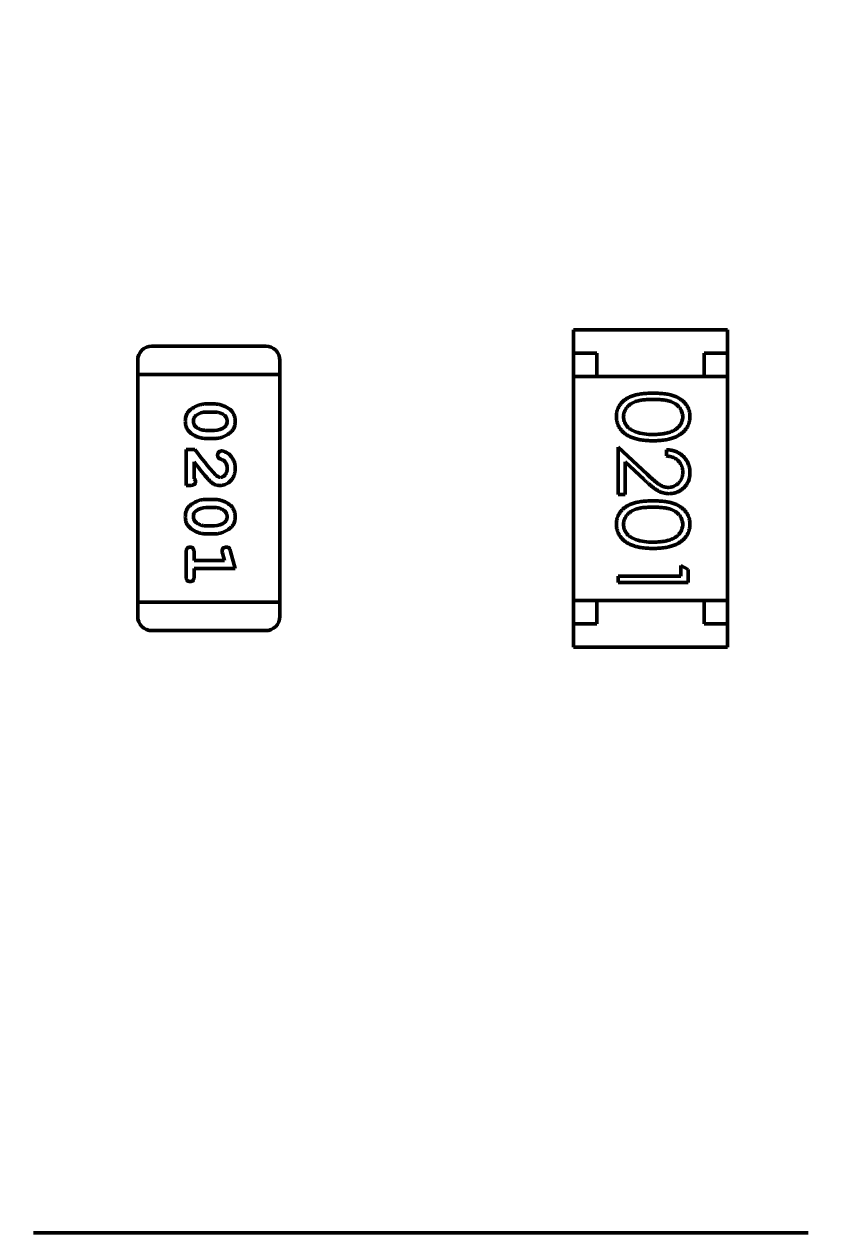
# Model space of a CAD drawing. Header units: millimetres. Extents: x 71 to 428, y 120 to 295.
# Drawn here: x 369.291 to 370.999, y 194.691 to 197.281 of the extents above; entities that cross this region are included whole.
import ezdxf

# ---------------------------------------------------------------- set-up
doc = ezdxf.new("R2010")
doc.units = ezdxf.units.MM
doc.header["$LTSCALE"] = 0.75
doc.layers.add('Dim', color=3, linetype='Continuous', lineweight=25)
doc.layers.add('Visible', color=7, linetype='Continuous', lineweight=50)
doc.styles.get("Standard").update_dxf_attribs({"font": 'arial.ttf'})
doc.dimstyles.new('Dim-ISO-25', dxfattribs={"dimtxt": 3.5, "dimasz": 3.5, "dimexe": 2.1, "dimexo": 2.1, "dimgap": 1.4, "dimtad": 1, "dimzin": 12, "dimdsep": 46, "dimtxsty": 'Standard', "dimcen": 0, "dimazin": 3, "dimtp": 0.1, "dimtm": 0.1, "dimtfac": 0.714286, "dimtmove": 0, "dimatfit": 3, "dimfxl": 1, "dimtzin": 12, "dimarcsym": 0})

# ---------------------------------------------------------------- blocks, each defined once
blk = doc.blocks.new('*D122')
at = {"color": 0, "linetype": 'ByBlock', "lineweight": -2}
for p, q in [((391.3964, 202.3983), (391.3964, 119.8711)), ((354.8964, 148.7044), (354.8964, 119.8711)), ((391.3964, 121.9711), (354.8964, 121.9711))]:
    blk.add_line(p, q, dxfattribs=at)
at = {"color": 0, "linetype": 'ByBlock'}
for points in [[(354.8964, 121.9711), (358.3964, 122.5544), (358.3964, 121.3878)], [(391.3964, 121.9711), (387.8964, 122.5544), (387.8964, 121.3878)]]:
    blk.add_solid(points, dxfattribs=at)
at = {"layer": 'Defpoints', "color": 0, "linetype": 'ByBlock'}
for p in [(391.3964, 204.4983), (354.8964, 150.8044)]:
    blk.add_point(p, dxfattribs=at)
at = {"color": 0, "linetype": 'ByBlock', "lineweight": -2, "insert": (373.1464, 125.1593), "char_height": 3.5, "attachment_point": 5}
blk.add_mtext('\\A0;36.5', dxfattribs=at)

msp = doc.modelspace()

# ---------------------------------------------------------------- linework, layer by layer
at = {"layer": 'Visible'}
for p, q in [((370.4692, 196.6267), (370.7992, 196.6267)), ((370.4692, 196.6267), (370.4692, 196.5767)), ((370.7992, 196.6267), (370.7992, 196.5767)), ((369.8091, 196.5914), (369.5653, 196.5914)), ((369.5348, 196.5609), (369.5348, 196.5305)), ((369.8396, 196.5305), (369.8396, 196.5609)), ((370.4692, 196.5767), (370.4692, 196.5267)), ((370.5192, 196.5767), (370.4692, 196.5767)), ((370.5192, 196.5267), (370.5192, 196.5767)), ((370.7492, 196.5767), (370.7492, 196.5267)), ((370.7992, 196.5767), (370.7492, 196.5767)), ((370.7992, 196.5267), (370.7992, 196.5767)), ((369.5348, 196.5305), (369.5653, 196.5305)), ((369.5348, 196.5305), (369.5348, 196.0428)), ((369.5348, 196.5305), (369.5653, 196.5305)), ((369.8091, 196.5305), (369.5653, 196.5305)), ((369.8091, 196.5305), (369.5653, 196.5305)), ((369.8091, 196.5305), (369.8396, 196.5305)), ((369.8091, 196.5305), (369.8396, 196.5305)), ((369.8396, 196.0428), (369.8396, 196.5305)), ((370.7992, 196.5267), (370.4692, 196.5267)), ((370.4692, 196.0467), (370.4692, 196.5267)), ((370.5192, 196.5267), (370.7492, 196.5267)), ((370.7992, 196.0467), (370.7992, 196.5267)), ((369.6815, 196.4675), (369.6992, 196.4675)), ((369.6817, 196.4502), (369.6989, 196.4502)), ((369.6989, 196.4109), (369.6817, 196.4109)), ((369.6992, 196.3936), (369.6815, 196.3936)), ((370.5645, 196.3753), (370.6266, 196.3171)), ((370.5645, 196.2734), (370.5645, 196.3753)), ((369.6384, 196.37), (369.6573, 196.37)), ((369.6384, 196.2929), (369.6384, 196.37)), ((370.6684, 196.3561), (370.6684, 196.3695)), ((369.6557, 196.3432), (369.6557, 196.3071)), ((370.5799, 196.3432), (370.5799, 196.2734)), ((370.62, 196.3056), (370.5799, 196.3432)), ((369.6463, 196.2929), (369.6384, 196.2929)), ((370.5799, 196.2734), (370.5645, 196.2734)), ((369.6815, 196.263), (369.6992, 196.263)), ((369.6817, 196.2457), (369.6989, 196.2457)), ((369.6989, 196.2064), (369.6817, 196.2064)), ((369.6992, 196.1891), (369.6815, 196.1891)), ((369.6384, 196.0978), (369.6384, 196.1497)), ((369.6557, 196.1497), (369.6557, 196.1324)), ((369.7207, 196.1324), (369.7165, 196.1475)), ((369.7339, 196.1517), (369.7438, 196.1151)), ((369.6557, 196.1324), (369.7207, 196.1324)), ((369.6557, 196.1151), (369.6557, 196.0978)), ((369.7438, 196.1151), (369.6557, 196.1151)), ((370.6991, 196.1215), (370.7145, 196.1126)), ((370.6991, 196.0984), (370.6991, 196.1215)), ((370.7145, 196.1126), (370.7145, 196.0849)), ((370.5645, 196.0984), (370.6991, 196.0984)), ((370.5645, 196.0849), (370.5645, 196.0984)), ((370.7145, 196.0849), (370.5645, 196.0849)), ((369.5653, 196.0428), (369.5348, 196.0428)), ((369.5348, 196.0428), (369.5653, 196.0428)), ((369.5348, 196.0428), (369.5348, 196.0123)), ((369.5653, 196.0428), (369.8091, 196.0428)), ((369.8091, 196.0428), (369.5653, 196.0428)), ((369.8396, 196.0428), (369.8091, 196.0428)), ((369.8091, 196.0428), (369.8396, 196.0428)), ((369.8396, 196.0123), (369.8396, 196.0428)), ((370.4692, 196.0467), (370.4692, 195.9967)), ((370.7992, 196.0467), (370.4692, 196.0467)), ((370.5192, 196.0467), (370.7492, 196.0467)), ((370.5192, 195.9967), (370.5192, 196.0467)), ((370.7492, 196.0467), (370.7492, 195.9967)), ((370.7992, 195.9967), (370.7992, 196.0467)), ((370.4692, 195.9967), (370.5192, 195.9967)), ((370.4692, 195.9467), (370.4692, 195.9967)), ((370.7492, 195.9967), (370.7992, 195.9967)), ((370.7992, 195.9467), (370.7992, 195.9967)), ((369.5653, 195.9818), (369.8091, 195.9818)), ((370.4692, 195.9467), (370.7992, 195.9467)), ((369.3115, 194.6914), (369.3112, 194.6914)), ((370.9715, 194.6914), (369.3115, 194.6914)), ((370.9718, 194.6914), (370.9715, 194.6914))]:
    msp.add_line(p, q, dxfattribs=at)
at = {"layer": 'Visible', "extrusion": (0, 0, -1)}
msp.add_circle((-354.8964, 204.496), 47.93, dxfattribs=at)
for centre, start, end in [((-369.5653, 196.5609), 360, 90), ((-369.5653, 196.0123), 270, 360)]:
    msp.add_arc(centre, 0.0305, start, end, dxfattribs=at)
at = {"layer": 'Visible'}
for centre, radius, start, end in [((369.8091, 196.5609), 0.0305, 0, 90), ((369.6811, 196.4157), 0.0345, 88.9143, 128.8744), ((369.6996, 196.4457), 0.0348, 268.967, 308.4954), ((370.6369, 196.5135), 0.1113, 251.6443, 271.3671), ((370.2014, 196.7666), 0.6732, 216.0869, 222.1374), ((370.3876, 196.9043), 0.9222, 217.4735, 220.1522), ((369.6811, 196.2112), 0.0345, 88.9143, 128.8744), ((369.6996, 196.2412), 0.0348, 268.967, 308.4954), ((370.6369, 196.2828), 0.1113, 251.6443, 271.3671), ((369.7391, 196.1546), 0.0236, 184.1731, 197.5488), ((369.8091, 196.0123), 0.0305, 270, 0)]:
    msp.add_arc(centre, radius, start, end, dxfattribs=at)
for points, knots in [([(370.5607, 196.4405), (370.5607, 196.4417), (370.5607, 196.444), (370.5611, 196.4475), (370.5618, 196.4509), (370.5627, 196.4541), (370.5638, 196.4573), (370.5653, 196.4604), (370.567, 196.4634), (370.5689, 196.4664), (370.5711, 196.4691), (370.5735, 196.4718), (370.5763, 196.4743), (370.5793, 196.4766), (370.5825, 196.4788), (370.5859, 196.4808), (370.5896, 196.4826), (370.5936, 196.4843), (370.598, 196.4858), (370.6027, 196.4872), (370.6078, 196.4882), (370.6134, 196.4891), (370.6193, 196.4898), (370.6257, 196.4903), (370.6324, 196.4906), (370.6371, 196.4907), (370.6395, 196.4907)], [0, 0, 0, 0, 0.033787, 0.066622, 0.099285, 0.131361, 0.163585, 0.196104, 0.228902, 0.262158, 0.295991, 0.330218, 0.36506, 0.400951, 0.43762, 0.475708, 0.515381, 0.556414, 0.599765, 0.646424, 0.696431, 0.749782, 0.806573, 0.867436, 0.931887, 1, 1, 1, 1]), ([(370.6395, 196.4772), (370.6375, 196.4772), (370.6336, 196.4772), (370.628, 196.4769), (370.6227, 196.4766), (370.6178, 196.4761), (370.6133, 196.4755), (370.6092, 196.4747), (370.6054, 196.4738), (370.602, 196.4727), (370.5989, 196.4714), (370.596, 196.4701), (370.5933, 196.4686), (370.5908, 196.467), (370.5884, 196.4652), (370.5863, 196.4633), (370.5844, 196.4613), (370.5821, 196.4584), (370.5797, 196.4547), (370.5776, 196.4499), (370.5763, 196.445), (370.5761, 196.4417), (370.5761, 196.4401)], [0, 0, 0, 0, 0.072951, 0.141584, 0.205926, 0.265301, 0.320597, 0.371817, 0.41879, 0.461699, 0.502134, 0.540804, 0.578181, 0.614297, 0.649678, 0.684299, 0.718359, 0.752081, 0.817652, 0.879722, 0.939966, 1, 1, 1, 1]), ([(370.6395, 196.4907), (370.6419, 196.4907), (370.6465, 196.4906), (370.6533, 196.4903), (370.6597, 196.4898), (370.6657, 196.4891), (370.6712, 196.4883), (370.6763, 196.4872), (370.681, 196.4859), (370.6854, 196.4844), (370.6893, 196.4827), (370.693, 196.4809), (370.6965, 196.4789), (370.6997, 196.4767), (370.7026, 196.4744), (370.7054, 196.472), (370.7078, 196.4693), (370.71, 196.4665), (370.712, 196.4635), (370.7137, 196.4605), (370.7152, 196.4574), (370.7163, 196.4542), (370.7173, 196.4509), (370.7179, 196.4475), (370.7183, 196.444), (370.7184, 196.4417), (370.7184, 196.4405)], [0, 0, 0, 0, 0.068595, 0.133246, 0.194313, 0.251279, 0.304513, 0.354235, 0.400481, 0.443411, 0.484015, 0.523252, 0.561042, 0.5979, 0.633518, 0.668314, 0.702496, 0.736685, 0.770293, 0.803437, 0.835913, 0.86846, 0.900847, 0.933467, 0.966258, 1, 1, 1, 1]), ([(370.703, 196.4401), (370.7029, 196.4417), (370.7027, 196.4451), (370.7015, 196.45), (370.6994, 196.4547), (370.697, 196.4584), (370.6948, 196.4613), (370.6928, 196.4633), (370.6907, 196.4652), (370.6884, 196.4669), (370.6858, 196.4686), (370.6831, 196.4701), (370.6802, 196.4714), (370.6771, 196.4727), (370.6737, 196.4737), (370.67, 196.4747), (370.6658, 196.4755), (370.6613, 196.4761), (370.6564, 196.4766), (370.6511, 196.4769), (370.6455, 196.4772), (370.6415, 196.4772), (370.6395, 196.4772)], [0, 0, 0, 0, 0.060387, 0.120883, 0.182755, 0.247811, 0.281299, 0.315088, 0.349702, 0.384857, 0.420966, 0.458511, 0.497175, 0.537602, 0.580503, 0.627468, 0.678388, 0.733983, 0.793747, 0.857714, 0.926698, 1, 1, 1, 1]), ([(369.6369, 196.4305), (369.6369, 196.4321), (369.637, 196.4353), (369.6378, 196.4399), (369.6391, 196.4441), (369.6407, 196.4473), (369.6423, 196.4496), (369.6438, 196.4514), (369.6454, 196.4531), (369.6473, 196.4548), (369.6494, 196.4564), (369.6517, 196.458), (369.6543, 196.4597), (369.657, 196.4612), (369.6599, 196.4627), (369.6628, 196.464), (369.6658, 196.4651), (369.6689, 196.466), (369.672, 196.4667), (369.6751, 196.4672), (369.6783, 196.4675), (369.6804, 196.4675), (369.6815, 196.4675)], [0, 0, 0, 0, 0.00000497342, 0.0000096394, 0.00001402095, 0.00001825168, 0.00002037965, 0.00002265599, 0.00002504403, 0.00002759278, 0.00003028011, 0.00003314629, 0.00003618373, 0.00003942054, 0.00004270743, 0.0000459775, 0.00004918291, 0.00005238891, 0.00005556952, 0.00005878627, 0.00006197839, 0.00006523258, 0.00006523258, 0.00006523258, 0.00006523258]), ([(369.6989, 196.4502), (369.7, 196.4502), (369.7021, 196.4501), (369.7051, 196.4498), (369.7081, 196.4493), (369.7109, 196.4484), (369.7136, 196.4475), (369.7161, 196.4462), (369.7185, 196.4447), (369.72, 196.4436), (369.7207, 196.443)], [0, 0, 0, 0, 0.00000318492, 0.00000626087, 0.00000925103, 0.00001217896, 0.00001502895, 0.00001784239, 0.00002067728, 0.00002351442, 0.00002351442, 0.00002351442, 0.00002351442]), ([(369.6992, 196.4675), (369.7005, 196.4675), (369.7031, 196.4674), (369.707, 196.467), (369.7108, 196.4662), (369.7146, 196.4652), (369.7184, 196.4639), (369.7221, 196.4622), (369.7258, 196.4603), (369.7294, 196.4581), (369.7328, 196.4556), (369.7357, 196.4528), (369.7382, 196.4498), (369.7403, 196.4465), (369.7419, 196.4429), (369.743, 196.4391), (369.7437, 196.435), (369.7438, 196.4322), (369.7438, 196.4307)], [0, 0, 0, 0, 0.00000392332, 0.00000781989, 0.00001171272, 0.00001567896, 0.00001965637, 0.0000237297, 0.00002787662, 0.00003216055, 0.00003639187, 0.00004045616, 0.00004438048, 0.00004824611, 0.00005213167, 0.00005611832, 0.00006024496, 0.00006456571, 0.00006456571, 0.00006456571, 0.00006456571]), ([(369.6815, 196.3936), (369.6802, 196.3936), (369.6776, 196.3937), (369.6737, 196.3941), (369.6698, 196.3949), (369.666, 196.3959), (369.6623, 196.3973), (369.6585, 196.3989), (369.6549, 196.4009), (369.6513, 196.4031), (369.6479, 196.4055), (369.6449, 196.4084), (369.6424, 196.4114), (369.6404, 196.4147), (369.6388, 196.4183), (369.6377, 196.4221), (369.637, 196.4262), (369.6369, 196.429), (369.6369, 196.4305)], [0, 0, 0, 0, 0.00000392684, 0.00000785143, 0.00001177672, 0.00001571618, 0.00001972871, 0.00002380569, 0.00002796783, 0.00003225561, 0.00003649073, 0.00004054073, 0.00004446857, 0.0000483457, 0.00005223474, 0.00005622497, 0.00006035531, 0.00006470459, 0.00006470459, 0.00006470459, 0.00006470459]), ([(369.6542, 196.4304), (369.6542, 196.4322), (369.6542, 196.4345), (369.6559, 196.4384), (369.6565, 196.4393), (369.6579, 196.4412), (369.6587, 196.4419), (369.6594, 196.4426)], [-0.00130772, -0.00130772, -0.00130772, -0.00130772, -0.000568367, -0.000568367, -0.000303346, -0.000303346, 0, 0, 0, 0]), ([(369.66, 196.4181), (369.6595, 196.4185), (369.6586, 196.4193), (369.6574, 196.4207), (369.6564, 196.4221), (369.6556, 196.4236), (369.6549, 196.4252), (369.6545, 196.4269), (369.6542, 196.4286), (369.6542, 196.4298), (369.6542, 196.4304)], [0, 0, 0, 0, 0.0000018202, 0.00000358945, 0.00000532878, 0.00000700563, 0.00000871996, 0.00001041883, 0.00001217822, 0.00001401743, 0.00001401743, 0.00001401743, 0.00001401743]), ([(369.7438, 196.4307), (369.7438, 196.4291), (369.7437, 196.4259), (369.7429, 196.4214), (369.7416, 196.4172), (369.74, 196.414), (369.7384, 196.4117), (369.737, 196.4099), (369.7353, 196.4082), (369.7335, 196.4065), (369.7314, 196.4049), (369.7291, 196.4032), (369.7265, 196.4016), (369.7238, 196.4), (369.7209, 196.3985), (369.7179, 196.3972), (369.7149, 196.3961), (369.7119, 196.3951), (369.7088, 196.3945), (369.7056, 196.3939), (369.7024, 196.3936), (369.7003, 196.3936), (369.6992, 196.3936)], [0, 0, 0, 0, 0.0000049509, 0.00000956577, 0.00001394934, 0.00001814864, 0.00002029821, 0.00002254065, 0.00002494766, 0.00002747925, 0.00003018326, 0.00003308541, 0.00003612424, 0.00003937499, 0.00004267473, 0.00004595618, 0.00004918637, 0.00005240085, 0.00005560716, 0.00005880481, 0.00006204786, 0.00006530354, 0.00006530354, 0.00006530354, 0.00006530354]), ([(369.7207, 196.443), (369.7212, 196.4426), (369.7221, 196.4418), (369.7233, 196.4404), (369.7243, 196.439), (369.7251, 196.4375), (369.7257, 196.4359), (369.7262, 196.4342), (369.7265, 196.4324), (369.7265, 196.4312), (369.7265, 196.4306)], [0, 0, 0, 0, 0.00000183944, 0.00000361127, 0.00000533318, 0.000007034, 0.00000875084, 0.00001047589, 0.00001226209, 0.00001410398, 0.00001410398, 0.00001410398, 0.00001410398]), ([(369.7265, 196.4306), (369.7265, 196.4289), (369.7264, 196.4265), (369.7248, 196.4227), (369.7242, 196.4217), (369.7227, 196.4198), (369.722, 196.4191), (369.7212, 196.4185)], [-0.001290056, -0.001290056, -0.001290056, -0.001290056, -0.000574455, -0.000574455, -0.000312129, -0.000312129, 0, 0, 0, 0]), ([(370.6395, 196.3888), (370.6372, 196.3888), (370.6327, 196.3888), (370.6262, 196.3891), (370.62, 196.3897), (370.6142, 196.3904), (370.6087, 196.3913), (370.6036, 196.3925), (370.5989, 196.3938), (370.5945, 196.3955), (370.5904, 196.3972), (370.5866, 196.3992), (370.5831, 196.4012), (370.5798, 196.4035), (370.5767, 196.4059), (370.5739, 196.4085), (370.5714, 196.4112), (370.5692, 196.4141), (370.5672, 196.4171), (370.5654, 196.4202), (370.564, 196.4234), (370.5628, 196.4267), (370.5618, 196.43), (370.5612, 196.4335), (370.5607, 196.437), (370.5607, 196.4393), (370.5607, 196.4405)], [0, 0, 0, 0, 0.065063, 0.126773, 0.185516, 0.240765, 0.29298, 0.34225, 0.388919, 0.432776, 0.474628, 0.514775, 0.553606, 0.591426, 0.628028, 0.663804, 0.698984, 0.733591, 0.767628, 0.801208, 0.834264, 0.866981, 0.89972, 0.932702, 0.966176, 1, 1, 1, 1]), ([(370.5761, 196.4401), (370.5761, 196.4384), (370.5763, 196.4351), (370.5776, 196.4303), (370.5796, 196.4255), (370.5819, 196.4219), (370.5842, 196.4191), (370.5861, 196.417), (370.5882, 196.4152), (370.5905, 196.4134), (370.5931, 196.4118), (370.5958, 196.4104), (370.5987, 196.409), (370.6008, 196.4083), (370.6018, 196.4079)], [0, 0, 0, 0, 0.112813, 0.225394, 0.339595, 0.459675, 0.521735, 0.583926, 0.648174, 0.713881, 0.781004, 0.851451, 0.924051, 1, 1, 1, 1]), ([(370.7184, 196.4405), (370.7184, 196.4393), (370.7183, 196.437), (370.7179, 196.4335), (370.7172, 196.43), (370.7163, 196.4267), (370.7151, 196.4234), (370.7137, 196.4203), (370.712, 196.4172), (370.71, 196.4142), (370.7078, 196.4113), (370.7052, 196.4086), (370.7025, 196.406), (370.6994, 196.4036), (370.6961, 196.4014), (370.6926, 196.3993), (370.6887, 196.3974), (370.6847, 196.3955), (370.6802, 196.3939), (370.6755, 196.3925), (370.6704, 196.3914), (370.6649, 196.3904), (370.659, 196.3897), (370.6528, 196.3891), (370.6463, 196.3888), (370.6418, 196.3888), (370.6395, 196.3888)], [0, 0, 0, 0, 0.033788, 0.067194, 0.099862, 0.132567, 0.165151, 0.197913, 0.231319, 0.265083, 0.299255, 0.334399, 0.369943, 0.406284, 0.444064, 0.482998, 0.523354, 0.565537, 0.609613, 0.656391, 0.705885, 0.758325, 0.813832, 0.872795, 0.934722, 1, 1, 1, 1]), ([(370.6395, 196.4022), (370.6413, 196.4022), (370.6449, 196.4023), (370.65, 196.4025), (370.6549, 196.4029), (370.6596, 196.4034), (370.664, 196.4042), (370.6682, 196.405), (370.6721, 196.4061), (370.6758, 196.4072), (370.6792, 196.4085), (370.6823, 196.41), (370.6853, 196.4115), (370.688, 196.4132), (370.6905, 196.415), (370.6927, 196.417), (370.6947, 196.419), (370.697, 196.4219), (370.6993, 196.4256), (370.7015, 196.4303), (370.7027, 196.4352), (370.7029, 196.4384), (370.703, 196.4401)], [0, 0, 0, 0, 0.065681, 0.128486, 0.188175, 0.245106, 0.299448, 0.350823, 0.399942, 0.446672, 0.491255, 0.533376, 0.573853, 0.612526, 0.649597, 0.685532, 0.720106, 0.753838, 0.818925, 0.880493, 0.940311, 1, 1, 1, 1]), ([(369.6817, 196.4109), (369.6807, 196.4109), (369.6786, 196.411), (369.6755, 196.4113), (369.6726, 196.4118), (369.6698, 196.4127), (369.6671, 196.4137), (369.6646, 196.4149), (369.6622, 196.4164), (369.6607, 196.4176), (369.66, 196.4181)], [0, 0, 0, 0, 0.00000318535, 0.00000626171, 0.00000925226, 0.0000121569, 0.00001503035, 0.00001784417, 0.00002067944, 0.00002351696, 0.00002351696, 0.00002351696, 0.00002351696]), ([(369.7061, 196.358), (369.7061, 196.3586), (369.7061, 196.3598), (369.7067, 196.3614), (369.7075, 196.3629), (369.7086, 196.3643), (369.7099, 196.3654), (369.7113, 196.3662), (369.7129, 196.3667), (369.714, 196.3668), (369.7145, 196.3668)], [0, 0, 0, 0, 0.00000173224, 0.00000338557, 0.00000506021, 0.00000680672, 0.00000853127, 0.00001015356, 0.00001173733, 0.00001335086, 0.00001335086, 0.00001335086, 0.00001335086]), ([(369.7126, 196.3495), (369.7121, 196.3497), (369.711, 196.3501), (369.7096, 196.3509), (369.7084, 196.3518), (369.7076, 196.3528), (369.7069, 196.354), (369.7064, 196.3552), (369.7061, 196.3566), (369.7061, 196.3575), (369.7061, 196.358)], [0, 0, 0, 0, 0.00000176971, 0.00000333785, 0.00000478827, 0.00000612499, 0.00000741067, 0.00000872109, 0.00001009523, 0.00001156844, 0.00001156844, 0.00001156844, 0.00001156844]), ([(369.7211, 196.3446), (369.7206, 196.3451), (369.7195, 196.3462), (369.7175, 196.3474), (369.7152, 196.3486), (369.7135, 196.3492), (369.7126, 196.3495)], [0, 0, 0, 0, 0.000002175077, 0.000004534679, 0.00000710803, 0.00000994851, 0.00000994851, 0.00000994851, 0.00000994851]), ([(369.7145, 196.3668), (369.7154, 196.3668), (369.7173, 196.3666), (369.7204, 196.3657), (369.7237, 196.3642), (369.7273, 196.3623), (369.7308, 196.3598), (369.7341, 196.3566), (369.737, 196.353), (369.7394, 196.3488), (369.7414, 196.3443), (369.7428, 196.3396), (369.7437, 196.3346), (369.7438, 196.3313), (369.7438, 196.3296)], [0, 0, 0, 0, 0.00000270097, 0.00000585083, 0.00000944726, 0.00001361474, 0.00001806426, 0.00002254117, 0.00002715344, 0.00003199017, 0.00003694194, 0.00004188211, 0.00004685466, 0.00005196179, 0.00005196179, 0.00005196179, 0.00005196179]), ([(370.6684, 196.3695), (370.6702, 196.3694), (370.6737, 196.3693), (370.6788, 196.3685), (370.6837, 196.3673), (370.6883, 196.3657), (370.6927, 196.3636), (370.6968, 196.3612), (370.7007, 196.3583), (370.7044, 196.3551), (370.7077, 196.3515), (370.7105, 196.3477), (370.7129, 196.3437), (370.7149, 196.3395), (370.7165, 196.335), (370.7176, 196.3304), (370.7183, 196.3256), (370.7183, 196.3223), (370.7184, 196.3206)], [0, 0, 0, 0, 0.068791, 0.135103, 0.198979, 0.261904, 0.323495, 0.385195, 0.446969, 0.509765, 0.572251, 0.633405, 0.693251, 0.752583, 0.812579, 0.873275, 0.93555, 1, 1, 1, 1]), ([(370.703, 196.3213), (370.703, 196.3225), (370.7029, 196.3248), (370.7025, 196.3282), (370.7018, 196.3314), (370.7008, 196.3345), (370.6995, 196.3374), (370.6979, 196.3402), (370.696, 196.3428), (370.6939, 196.3453), (370.6916, 196.3475), (370.6889, 196.3495), (370.686, 196.3513), (370.683, 196.3528), (370.6796, 196.354), (370.6761, 196.3549), (370.6723, 196.3557), (370.6697, 196.3559), (370.6684, 196.3561)], [0, 0, 0, 0, 0.064439, 0.126547, 0.186887, 0.245878, 0.304041, 0.362191, 0.420976, 0.48066, 0.5406, 0.600689, 0.661936, 0.724443, 0.789038, 0.856314, 0.926352, 1, 1, 1, 1]), ([(369.7438, 196.3296), (369.7438, 196.3283), (369.7437, 196.3257), (369.7433, 196.3219), (369.7425, 196.3183), (369.7415, 196.3149), (369.7401, 196.3117), (369.7385, 196.3087), (369.7365, 196.3058), (369.7343, 196.3032), (369.7318, 196.3008), (369.7293, 196.2987), (369.7265, 196.2969), (369.7237, 196.2954), (369.7207, 196.2943), (369.7176, 196.2935), (369.7144, 196.293), (369.7122, 196.2929), (369.7111, 196.2929)], [0, 0, 0, 0, 0.00000396152, 0.00000777318, 0.00001144186, 0.00001501091, 0.00001850341, 0.0000219689, 0.00002545535, 0.0000289496, 0.00003241385, 0.00003575633, 0.00003900914, 0.00004220711, 0.00004540995, 0.00004860867, 0.00005188381, 0.00005525319, 0.00005525319, 0.00005525319, 0.00005525319]), ([(369.712, 196.3102), (369.7129, 196.3103), (369.7148, 196.3104), (369.7175, 196.3115), (369.72, 196.3132), (369.7222, 196.3155), (369.7242, 196.3184), (369.7255, 196.3218), (369.7264, 196.3256), (369.7265, 196.3283), (369.7265, 196.3297)], [0, 0, 0, 0, 0.00000276995, 0.00000554886, 0.00000847062, 0.00001170472, 0.00001512547, 0.00001868094, 0.00002249375, 0.00002666224, 0.00002666224, 0.00002666224, 0.00002666224]), ([(369.7265, 196.3297), (369.7265, 196.332), (369.7264, 196.3345), (369.7239, 196.3413), (369.7221, 196.3434), (369.7211, 196.3446)], [0, 0, 0, 0, 0.000683895, 0.000683895, 0.001354625, 0.001354625, 0.001354625, 0.001354625]), ([(370.6726, 196.2888), (370.6736, 196.2888), (370.6756, 196.2888), (370.6786, 196.2893), (370.6814, 196.29), (370.6842, 196.2911), (370.6868, 196.2924), (370.6893, 196.2941), (370.6918, 196.296), (370.694, 196.2982), (370.6961, 196.3006), (370.698, 196.3031), (370.6995, 196.3058), (370.7008, 196.3087), (370.7018, 196.3116), (370.7025, 196.3147), (370.7029, 196.318), (370.703, 196.3202), (370.703, 196.3213)], [0, 0, 0, 0, 0.061965, 0.122122, 0.180988, 0.239933, 0.299906, 0.359989, 0.421776, 0.486576, 0.551535, 0.615018, 0.677259, 0.73973, 0.80305, 0.866495, 0.931973, 1, 1, 1, 1]), ([(370.7184, 196.3206), (370.7183, 196.319), (370.7183, 196.3157), (370.7176, 196.311), (370.7166, 196.3065), (370.7152, 196.3023), (370.7132, 196.2983), (370.7109, 196.2945), (370.7083, 196.291), (370.7051, 196.2878), (370.7018, 196.2849), (370.6982, 196.2823), (370.6945, 196.2802), (370.6907, 196.2783), (370.6866, 196.277), (370.6825, 196.276), (370.6782, 196.2754), (370.6753, 196.2753), (370.6738, 196.2753)], [0, 0, 0, 0, 0.069475, 0.136517, 0.200789, 0.26383, 0.325735, 0.387291, 0.449509, 0.512968, 0.576275, 0.63758, 0.697903, 0.757172, 0.816599, 0.876653, 0.93729, 1, 1, 1, 1]), ([(369.6589, 196.3016), (369.6589, 196.3009), (369.6588, 196.2997), (369.6582, 196.298), (369.6573, 196.2965), (369.656, 196.2951), (369.6543, 196.2941), (369.652, 196.2934), (369.6493, 196.293), (369.6474, 196.2929), (369.6463, 196.2929)], [0, 0, 0, 0, 0.00000187764, 0.00000361327, 0.00000531251, 0.0000070813, 0.00000902226, 0.00001129545, 0.00001397833, 0.00001713871, 0.00001713871, 0.00001713871, 0.00001713871]), ([(369.6557, 196.3071), (369.6562, 196.3066), (369.6571, 196.3057), (369.6581, 196.3043), (369.6588, 196.3029), (369.6588, 196.302), (369.6589, 196.3016)], [0, 0, 0, 0, 0.000001979447, 0.000003689122, 0.000005162448, 0.000006502727, 0.000006502727, 0.000006502727, 0.000006502727]), ([(369.7111, 196.2929), (369.7099, 196.2929), (369.7077, 196.293), (369.7044, 196.2936), (369.7012, 196.2945), (369.6987, 196.2955), (369.6966, 196.2967), (369.695, 196.2978), (369.6932, 196.2991), (369.6913, 196.3007), (369.6894, 196.3026), (369.6872, 196.3047), (369.685, 196.3071), (369.6835, 196.3088), (369.6828, 196.3097)], [0, 0, 0, 0, 0.00000342014, 0.00000675686, 0.0000100548, 0.00001336016, 0.00001511038, 0.00001710808, 0.00001935068, 0.00002182599, 0.00002457522, 0.00002758559, 0.00003084269, 0.00003438436, 0.00003438436, 0.00003438436, 0.00003438436]), ([(369.7023, 196.315), (369.7031, 196.3143), (369.7047, 196.3129), (369.7071, 196.3114), (369.7096, 196.3104), (369.7112, 196.3103), (369.712, 196.3102)], [0, 0, 0, 0, 0.00000327363, 0.00000614506, 0.00000868134, 0.00001102863, 0.00001102863, 0.00001102863, 0.00001102863]), ([(370.6738, 196.2753), (370.6717, 196.2754), (370.6676, 196.2755), (370.6615, 196.2767), (370.6556, 196.2787), (370.6508, 196.281), (370.647, 196.2833), (370.6438, 196.2854), (370.6405, 196.2879), (370.6368, 196.2907), (370.633, 196.2939), (370.6288, 196.2975), (370.6245, 196.3014), (370.6215, 196.3042), (370.62, 196.3056)], [0, 0, 0, 0, 0.098702, 0.195672, 0.292422, 0.391343, 0.444462, 0.504229, 0.570352, 0.642546, 0.722288, 0.807921, 0.90047, 1, 1, 1, 1]), ([(370.6266, 196.3171), (370.6281, 196.3157), (370.6309, 196.313), (370.6351, 196.3091), (370.6389, 196.3057), (370.6425, 196.3026), (370.6457, 196.2999), (370.6487, 196.2976), (370.6514, 196.2957), (370.6545, 196.2937), (370.6583, 196.2917), (370.6629, 196.29), (370.6677, 196.2889), (370.671, 196.2888), (370.6726, 196.2888)], [0, 0, 0, 0, 0.110803, 0.212829, 0.306101, 0.390647, 0.466924, 0.534481, 0.593587, 0.644557, 0.7362, 0.825024, 0.911986, 1, 1, 1, 1]), ([(369.6369, 196.226), (369.6369, 196.2276), (369.637, 196.2308), (369.6378, 196.2354), (369.6391, 196.2396), (369.6407, 196.2427), (369.6423, 196.2451), (369.6438, 196.2468), (369.6454, 196.2485), (369.6473, 196.2502), (369.6494, 196.2519), (369.6517, 196.2535), (369.6543, 196.2552), (369.657, 196.2567), (369.6599, 196.2582), (369.6628, 196.2595), (369.6658, 196.2606), (369.6689, 196.2615), (369.672, 196.2622), (369.6751, 196.2626), (369.6783, 196.263), (369.6804, 196.263), (369.6815, 196.263)], [0, 0, 0, 0, 0.00000497342, 0.0000096394, 0.00001402095, 0.00001825168, 0.00002037965, 0.00002265599, 0.00002504403, 0.00002759278, 0.00003028011, 0.00003314629, 0.00003618373, 0.00003942054, 0.00004270743, 0.0000459775, 0.00004918291, 0.00005238891, 0.00005556952, 0.00005878627, 0.00006197839, 0.00006523258, 0.00006523258, 0.00006523258, 0.00006523258]), ([(369.6989, 196.2457), (369.7, 196.2457), (369.7021, 196.2456), (369.7051, 196.2453), (369.7081, 196.2448), (369.7109, 196.2439), (369.7136, 196.2429), (369.7161, 196.2417), (369.7185, 196.2402), (369.72, 196.239), (369.7207, 196.2385)], [0, 0, 0, 0, 0.00000318492, 0.00000626087, 0.00000925103, 0.00001217896, 0.00001502895, 0.00001784239, 0.00002067728, 0.00002351442, 0.00002351442, 0.00002351442, 0.00002351442]), ([(369.6992, 196.263), (369.7005, 196.263), (369.7031, 196.2629), (369.707, 196.2625), (369.7108, 196.2617), (369.7146, 196.2607), (369.7184, 196.2593), (369.7221, 196.2577), (369.7258, 196.2558), (369.7294, 196.2536), (369.7328, 196.2511), (369.7357, 196.2483), (369.7382, 196.2453), (369.7403, 196.242), (369.7419, 196.2384), (369.743, 196.2345), (369.7437, 196.2305), (369.7438, 196.2277), (369.7438, 196.2262)], [0, 0, 0, 0, 0.00000392332, 0.00000781989, 0.00001171272, 0.00001567896, 0.00001965637, 0.0000237297, 0.00002787662, 0.00003216055, 0.00003639187, 0.00004045616, 0.00004438048, 0.00004824611, 0.00005213167, 0.00005611832, 0.00006024496, 0.00006456571, 0.00006456571, 0.00006456571, 0.00006456571]), ([(370.5607, 196.2098), (370.5607, 196.2109), (370.5607, 196.2133), (370.5611, 196.2167), (370.5618, 196.2201), (370.5627, 196.2234), (370.5638, 196.2266), (370.5653, 196.2297), (370.567, 196.2327), (370.5689, 196.2356), (370.5711, 196.2384), (370.5735, 196.241), (370.5763, 196.2435), (370.5793, 196.2458), (370.5825, 196.248), (370.5859, 196.25), (370.5896, 196.2519), (370.5936, 196.2536), (370.598, 196.2551), (370.6027, 196.2564), (370.6078, 196.2574), (370.6134, 196.2583), (370.6193, 196.2591), (370.6257, 196.2596), (370.6324, 196.2599), (370.6371, 196.2599), (370.6395, 196.2599)], [0, 0, 0, 0, 0.033787, 0.066622, 0.099285, 0.131361, 0.163585, 0.196104, 0.228902, 0.262158, 0.295991, 0.330218, 0.36506, 0.400951, 0.43762, 0.475708, 0.515381, 0.556414, 0.599765, 0.646424, 0.696431, 0.749782, 0.806573, 0.867436, 0.931887, 1, 1, 1, 1]), ([(370.6395, 196.2465), (370.6375, 196.2464), (370.6336, 196.2464), (370.628, 196.2462), (370.6227, 196.2458), (370.6178, 196.2454), (370.6133, 196.2447), (370.6092, 196.2439), (370.6054, 196.243), (370.602, 196.2419), (370.5989, 196.2407), (370.596, 196.2393), (370.5933, 196.2379), (370.5908, 196.2362), (370.5884, 196.2344), (370.5863, 196.2326), (370.5844, 196.2305), (370.5821, 196.2276), (370.5797, 196.2239), (370.5776, 196.2191), (370.5763, 196.2143), (370.5761, 196.211), (370.5761, 196.2093)], [0, 0, 0, 0, 0.072951, 0.141584, 0.205926, 0.265301, 0.320597, 0.371817, 0.41879, 0.461699, 0.502134, 0.540804, 0.578181, 0.614297, 0.649678, 0.684299, 0.718359, 0.752081, 0.817652, 0.879722, 0.939966, 1, 1, 1, 1]), ([(370.6395, 196.2599), (370.6419, 196.2599), (370.6465, 196.2599), (370.6533, 196.2596), (370.6597, 196.2591), (370.6657, 196.2584), (370.6712, 196.2575), (370.6763, 196.2564), (370.681, 196.2551), (370.6854, 196.2536), (370.6893, 196.252), (370.693, 196.2502), (370.6965, 196.2481), (370.6997, 196.246), (370.7026, 196.2436), (370.7054, 196.2412), (370.7078, 196.2385), (370.71, 196.2357), (370.712, 196.2328), (370.7137, 196.2297), (370.7152, 196.2266), (370.7163, 196.2234), (370.7173, 196.2201), (370.7179, 196.2167), (370.7183, 196.2133), (370.7184, 196.2109), (370.7184, 196.2098)], [0, 0, 0, 0, 0.068595, 0.133246, 0.194313, 0.251279, 0.304513, 0.354235, 0.400481, 0.443411, 0.484015, 0.523252, 0.561042, 0.5979, 0.633518, 0.668314, 0.702496, 0.736685, 0.770293, 0.803437, 0.835913, 0.86846, 0.900847, 0.933467, 0.966258, 1, 1, 1, 1]), ([(370.703, 196.2093), (370.7029, 196.211), (370.7027, 196.2143), (370.7015, 196.2192), (370.6994, 196.2239), (370.697, 196.2276), (370.6948, 196.2305), (370.6928, 196.2325), (370.6907, 196.2344), (370.6884, 196.2362), (370.6858, 196.2378), (370.6831, 196.2393), (370.6802, 196.2406), (370.6771, 196.2419), (370.6737, 196.243), (370.67, 196.2439), (370.6658, 196.2447), (370.6613, 196.2453), (370.6564, 196.2458), (370.6511, 196.2462), (370.6455, 196.2464), (370.6415, 196.2464), (370.6395, 196.2465)], [0, 0, 0, 0, 0.060387, 0.120883, 0.182755, 0.247811, 0.281299, 0.315088, 0.349702, 0.384857, 0.420966, 0.458511, 0.497175, 0.537602, 0.580503, 0.627468, 0.678388, 0.733983, 0.793747, 0.857714, 0.926698, 1, 1, 1, 1]), ([(369.6815, 196.1891), (369.6802, 196.1891), (369.6776, 196.1892), (369.6737, 196.1896), (369.6698, 196.1904), (369.666, 196.1914), (369.6623, 196.1928), (369.6585, 196.1944), (369.6549, 196.1964), (369.6513, 196.1986), (369.6479, 196.201), (369.6449, 196.2038), (369.6424, 196.2069), (369.6404, 196.2102), (369.6388, 196.2138), (369.6377, 196.2176), (369.637, 196.2217), (369.6369, 196.2245), (369.6369, 196.226)], [0, 0, 0, 0, 0.00000392684, 0.00000785143, 0.00001177672, 0.00001571618, 0.00001972871, 0.00002380569, 0.00002796783, 0.00003225561, 0.00003649073, 0.00004054073, 0.00004446857, 0.0000483457, 0.00005223474, 0.00005622497, 0.00006035531, 0.00006470459, 0.00006470459, 0.00006470459, 0.00006470459]), ([(369.6542, 196.2259), (369.6542, 196.2278), (369.6542, 196.2301), (369.6559, 196.2339), (369.6565, 196.2348), (369.6579, 196.2367), (369.6587, 196.2374), (369.6594, 196.2381)], [-0.001302871, -0.001302871, -0.001302871, -0.001302871, -0.000568367, -0.000568367, -0.000303346, -0.000303346, 0, 0, 0, 0]), ([(369.66, 196.2136), (369.6595, 196.214), (369.6586, 196.2148), (369.6574, 196.2162), (369.6564, 196.2176), (369.6556, 196.2191), (369.6549, 196.2207), (369.6545, 196.2223), (369.6542, 196.2241), (369.6542, 196.2253), (369.6542, 196.2259)], [0, 0, 0, 0, 0.0000018202, 0.00000358945, 0.00000532878, 0.00000700563, 0.00000871996, 0.00001041883, 0.00001217822, 0.00001401743, 0.00001401743, 0.00001401743, 0.00001401743]), ([(369.7438, 196.2262), (369.7438, 196.2246), (369.7437, 196.2214), (369.7429, 196.2169), (369.7416, 196.2127), (369.74, 196.2095), (369.7384, 196.2072), (369.737, 196.2054), (369.7353, 196.2037), (369.7335, 196.202), (369.7314, 196.2004), (369.7291, 196.1987), (369.7265, 196.1971), (369.7238, 196.1955), (369.7209, 196.194), (369.7179, 196.1927), (369.7149, 196.1916), (369.7119, 196.1906), (369.7088, 196.19), (369.7056, 196.1894), (369.7024, 196.1891), (369.7003, 196.1891), (369.6992, 196.1891)], [0, 0, 0, 0, 0.0000049509, 0.00000956577, 0.00001394934, 0.00001814864, 0.00002029821, 0.00002254065, 0.00002494766, 0.00002747925, 0.00003018326, 0.00003308541, 0.00003612424, 0.00003937499, 0.00004267473, 0.00004595618, 0.00004918637, 0.00005240085, 0.00005560716, 0.00005880481, 0.00006204786, 0.00006530354, 0.00006530354, 0.00006530354, 0.00006530354]), ([(369.7207, 196.2385), (369.7212, 196.2381), (369.7221, 196.2372), (369.7233, 196.2359), (369.7243, 196.2345), (369.7251, 196.233), (369.7257, 196.2314), (369.7262, 196.2297), (369.7265, 196.2279), (369.7265, 196.2267), (369.7265, 196.2261)], [0, 0, 0, 0, 0.00000183944, 0.00000361127, 0.00000533318, 0.000007034, 0.00000875084, 0.00001047589, 0.00001226209, 0.00001410398, 0.00001410398, 0.00001410398, 0.00001410398]), ([(369.7265, 196.2261), (369.7265, 196.2244), (369.7264, 196.222), (369.7248, 196.2182), (369.7242, 196.2172), (369.7227, 196.2153), (369.722, 196.2146), (369.7212, 196.214)], [-0.001290056, -0.001290056, -0.001290056, -0.001290056, -0.000574455, -0.000574455, -0.000312129, -0.000312129, 0, 0, 0, 0]), ([(369.6817, 196.2064), (369.6807, 196.2064), (369.6786, 196.2065), (369.6755, 196.2068), (369.6726, 196.2073), (369.6698, 196.2082), (369.6671, 196.2091), (369.6646, 196.2104), (369.6622, 196.2119), (369.6607, 196.2131), (369.66, 196.2136)], [0, 0, 0, 0, 0.00000318535, 0.00000626171, 0.00000925226, 0.0000121569, 0.00001503035, 0.00001784417, 0.00002067944, 0.00002351696, 0.00002351696, 0.00002351696, 0.00002351696]), ([(370.6395, 196.158), (370.6372, 196.158), (370.6327, 196.1581), (370.6262, 196.1584), (370.62, 196.1589), (370.6142, 196.1596), (370.6087, 196.1606), (370.6036, 196.1617), (370.5989, 196.1631), (370.5945, 196.1647), (370.5904, 196.1665), (370.5866, 196.1684), (370.5831, 196.1705), (370.5798, 196.1727), (370.5767, 196.1751), (370.5739, 196.1777), (370.5714, 196.1804), (370.5692, 196.1833), (370.5672, 196.1864), (370.5654, 196.1894), (370.564, 196.1926), (370.5628, 196.1959), (370.5618, 196.1992), (370.5612, 196.2027), (370.5607, 196.2062), (370.5607, 196.2086), (370.5607, 196.2098)], [0, 0, 0, 0, 0.065063, 0.126773, 0.185516, 0.240765, 0.29298, 0.34225, 0.388919, 0.432776, 0.474628, 0.514775, 0.553606, 0.591426, 0.628028, 0.663804, 0.698984, 0.733591, 0.767628, 0.801208, 0.834264, 0.866981, 0.89972, 0.932702, 0.966176, 1, 1, 1, 1]), ([(370.5761, 196.2093), (370.5761, 196.2077), (370.5763, 196.2043), (370.5776, 196.1995), (370.5796, 196.1948), (370.5819, 196.1911), (370.5842, 196.1883), (370.5861, 196.1863), (370.5882, 196.1844), (370.5905, 196.1827), (370.5931, 196.1811), (370.5958, 196.1796), (370.5987, 196.1783), (370.6008, 196.1775), (370.6018, 196.1771)], [0, 0, 0, 0, 0.112813, 0.225394, 0.339595, 0.459675, 0.521735, 0.583926, 0.648174, 0.713881, 0.781004, 0.851451, 0.924051, 1, 1, 1, 1]), ([(370.7184, 196.2098), (370.7184, 196.2086), (370.7183, 196.2062), (370.7179, 196.2027), (370.7172, 196.1993), (370.7163, 196.1959), (370.7151, 196.1927), (370.7137, 196.1895), (370.712, 196.1864), (370.71, 196.1834), (370.7078, 196.1806), (370.7052, 196.1778), (370.7025, 196.1753), (370.6994, 196.1728), (370.6961, 196.1706), (370.6926, 196.1685), (370.6887, 196.1666), (370.6847, 196.1648), (370.6802, 196.1632), (370.6755, 196.1618), (370.6704, 196.1606), (370.6649, 196.1596), (370.659, 196.1589), (370.6528, 196.1584), (370.6463, 196.1581), (370.6418, 196.158), (370.6395, 196.158)], [0, 0, 0, 0, 0.033788, 0.067194, 0.099862, 0.132567, 0.165151, 0.197913, 0.231319, 0.265083, 0.299255, 0.334399, 0.369943, 0.406284, 0.444064, 0.482998, 0.523354, 0.565537, 0.609613, 0.656391, 0.705885, 0.758325, 0.813832, 0.872795, 0.934722, 1, 1, 1, 1]), ([(370.6395, 196.1715), (370.6413, 196.1715), (370.6449, 196.1715), (370.65, 196.1717), (370.6549, 196.1722), (370.6596, 196.1727), (370.664, 196.1734), (370.6682, 196.1742), (370.6721, 196.1753), (370.6758, 196.1764), (370.6792, 196.1778), (370.6823, 196.1792), (370.6853, 196.1808), (370.688, 196.1825), (370.6905, 196.1843), (370.6927, 196.1862), (370.6947, 196.1883), (370.697, 196.1911), (370.6993, 196.1949), (370.7015, 196.1995), (370.7027, 196.2044), (370.7029, 196.2077), (370.703, 196.2093)], [0, 0, 0, 0, 0.065681, 0.128486, 0.188175, 0.245106, 0.299448, 0.350823, 0.399942, 0.446672, 0.491255, 0.533376, 0.573853, 0.612526, 0.649597, 0.685532, 0.720106, 0.753838, 0.818925, 0.880493, 0.940311, 1, 1, 1, 1]), ([(369.6384, 196.1497), (369.6384, 196.1506), (369.6385, 196.1523), (369.639, 196.1546), (369.6397, 196.1566), (369.6407, 196.1582), (369.6421, 196.1593), (369.6436, 196.1602), (369.6453, 196.1607), (369.6465, 196.1607), (369.6471, 196.1608)], [0, 0, 0, 0, 0.00000267139, 0.0000050182, 0.00000704044, 0.00000888684, 0.00001060418, 0.00001227988, 0.00001399093, 0.00001580988, 0.00001580988, 0.00001580988, 0.00001580988]), ([(369.6471, 196.1608), (369.6477, 196.1607), (369.6489, 196.1607), (369.6506, 196.1602), (369.652, 196.1593), (369.6534, 196.1582), (369.6544, 196.1566), (369.6552, 196.1547), (369.6557, 196.1523), (369.6557, 196.1506), (369.6557, 196.1497)], [0, 0, 0, 0, 0.00000181765, 0.00000352748, 0.00000518059, 0.00000689671, 0.00000874178, 0.00001077158, 0.00001311671, 0.00001578619, 0.00001578619, 0.00001578619, 0.00001578619]), ([(369.7155, 196.1529), (369.7155, 196.1534), (369.7156, 196.1544), (369.7161, 196.1559), (369.717, 196.1573), (369.7182, 196.1585), (369.7196, 196.1595), (369.7212, 196.1602), (369.7229, 196.1607), (369.7242, 196.1607), (369.7248, 196.1608)], [0, 0, 0, 0, 0.00000155142, 0.00000307615, 0.00000463796, 0.00000633435, 0.00000808701, 0.00000980672, 0.0000115757, 0.0000134416, 0.0000134416, 0.0000134416, 0.0000134416]), ([(369.7248, 196.1608), (369.7253, 196.1607), (369.7264, 196.1607), (369.7279, 196.1604), (369.7293, 196.1598), (369.7304, 196.159), (369.7315, 196.1578), (369.7324, 196.1562), (369.7332, 196.1541), (369.7337, 196.1526), (369.7339, 196.1517)], [0, 0, 0, 0, 0.0000016554, 0.00000317637, 0.00000457095, 0.00000589892, 0.0000073621, 0.00000919188, 0.00001140337, 0.00001403183, 0.00001403183, 0.00001403183, 0.00001403183]), ([(369.6471, 196.0868), (369.6465, 196.0869), (369.6453, 196.0869), (369.6436, 196.0874), (369.6421, 196.0883), (369.6408, 196.0894), (369.6397, 196.091), (369.639, 196.0929), (369.6385, 196.0953), (369.6384, 196.0969), (369.6384, 196.0978)], [0, 0, 0, 0, 0.00000180137, 0.00000349589, 0.00000515538, 0.00000687211, 0.0000086808, 0.0000106835, 0.00001300762, 0.0000156532, 0.0000156532, 0.0000156532, 0.0000156532]), ([(369.6557, 196.0978), (369.6557, 196.0969), (369.6557, 196.0953), (369.6552, 196.0929), (369.6545, 196.091), (369.6534, 196.0894), (369.6521, 196.0883), (369.6506, 196.0874), (369.6489, 196.0869), (369.6477, 196.0869), (369.6471, 196.0868)], [0, 0, 0, 0, 0.00000266875, 0.00000501324, 0.00000704249, 0.00000886703, 0.0000105988, 0.00001225146, 0.00001396082, 0.00001577798, 0.00001577798, 0.00001577798, 0.00001577798])]:
    msp.add_open_spline(points, degree=3, knots=knots, dxfattribs=at)

# ---------------------------------------------------------------- dimensions: what is measured, and where the dimension line sits
at = {"layer": 'Dim'}
dim = msp.add_linear_dim(base=(354.8964, 121.9711), p1=(391.3964, 204.4983), p2=(354.8964, 150.8044), dimstyle='Dim-ISO-25', dxfattribs=at)
dim.commit()
dim.dimension.update_dxf_attribs({"geometry": '*D122', "text_midpoint": (373.1464, 125.1593)})

doc.saveas('drawing.dxf')
